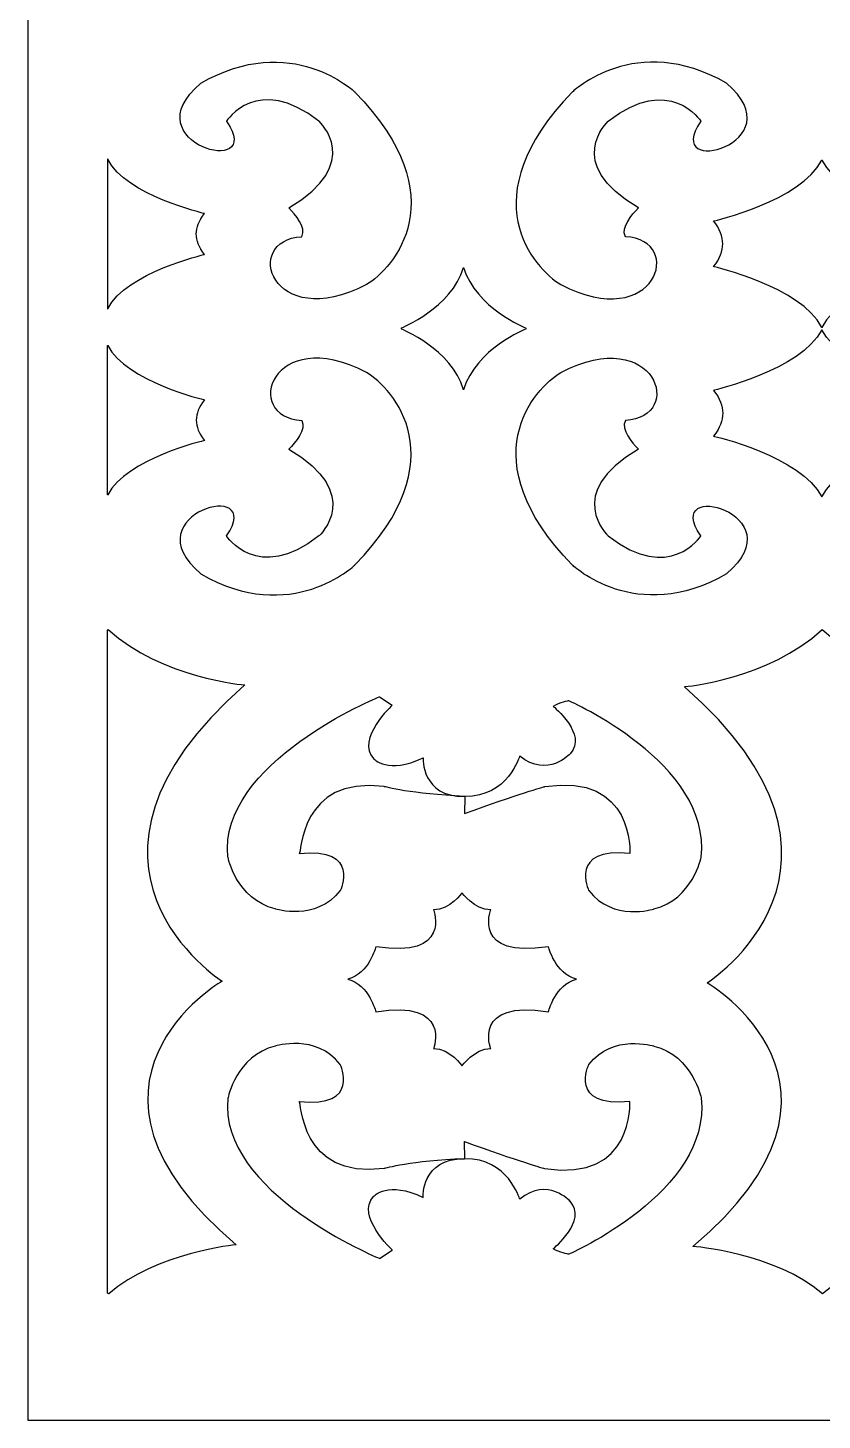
# Model space of a CAD drawing. Header units: centimetres. Extents: x 1.9 to 15.8, y -9.5 to 9.5.
# Drawn here: x 1.85 to 5.05, y -9.5 to -3.9 of the extents above; entities that cross this region are included whole.
import ezdxf

# ---------------------------------------------------------------- set-up
doc = ezdxf.new("R2010")
doc.units = ezdxf.units.CM
doc.header["$MEASUREMENT"] = 0
doc.layers.add('layer 1', color=7, linetype='Continuous')

msp = doc.modelspace()

# ---------------------------------------------------------------- linework, layer by layer
at = {"layer": 'layer 1', "color": 7}
for points, knots in [([(1.85394, -9.50001), (1.85394, -9.50001), (1.85394, 9.5), (1.85394, 9.5), (1.85394, 9.5), (1.85394, 9.5), (8.24616, 9.5), (8.24616, 9.5), (8.24616, 9.5), (8.24616, 9.5), (8.24616, -9.50001), (8.24616, -9.50001), (8.24616, -9.50001), (8.24616, -9.50001), (1.85394, -9.50001), (1.85394, -9.50001)], [0, 0, 0, 0, 0.2, 0.2, 0.2, 0.2, 0.4, 0.4, 0.4, 0.4, 0.6, 0.6, 0.6, 0.6, 1, 1, 1, 1]), ([(2.9567, -4.73905), (2.71248, -4.75215), (2.83414, -5.12937), (3.21624, -4.9321), (3.21624, -4.9321), (3.32355, -4.86706), (3.58415, -4.5831), (3.1701, -4.15735), (3.1701, -4.15735), (3.1701, -4.15735), (2.91421, -3.91145), (2.54976, -4.12154), (2.54976, -4.12154), (2.26458, -4.36299), (2.81595, -4.5102), (2.65315, -4.27433), (2.65315, -4.27433), (2.65315, -4.27433), (2.77722, -4.08096), (3.02535, -4.27433), (3.02535, -4.27433), (3.02535, -4.27433), (3.21145, -4.44384), (2.90387, -4.62289), (2.90387, -4.62289), (2.93047, -4.6514), (2.97543, -4.70082), (2.9567, -4.73905)], [0, 0, 0, 0, 0.125, 0.125, 0.125, 0.125, 0.25, 0.25, 0.25, 0.25, 0.375, 0.375, 0.375, 0.375, 0.5, 0.5, 0.5, 0.5, 0.625, 0.625, 0.625, 0.625, 0.75, 0.75, 0.75, 0.75, 1, 1, 1, 1]), ([(4.25811, -4.73905), (4.50234, -4.75215), (4.38067, -5.12937), (3.99858, -4.9321), (3.99858, -4.9321), (3.89127, -4.86706), (3.63066, -4.5831), (4.04472, -4.15735), (4.04472, -4.15735), (4.04472, -4.15735), (4.3006, -3.91145), (4.66505, -4.12154), (4.66505, -4.12154), (4.95023, -4.36299), (4.39887, -4.5102), (4.56166, -4.27433), (4.56166, -4.27433), (4.56166, -4.27433), (4.4376, -4.08096), (4.18946, -4.27433), (4.18946, -4.27433), (4.18946, -4.27433), (4.00336, -4.44384), (4.31094, -4.62289), (4.31094, -4.62289), (4.28434, -4.6514), (4.23938, -4.70082), (4.25811, -4.73905)], [0, 0, 0, 0, 0.125, 0.125, 0.125, 0.125, 0.25, 0.25, 0.25, 0.25, 0.375, 0.375, 0.375, 0.375, 0.5, 0.5, 0.5, 0.5, 0.625, 0.625, 0.625, 0.625, 0.75, 0.75, 0.75, 0.75, 1, 1, 1, 1]), ([(2.17502, -4.42746), (2.17508, -4.42757), (2.17514, -4.42767), (2.1752, -4.42778), (2.1752, -4.42778), (2.25065, -4.57411), (2.5647, -4.64599), (2.5647, -4.64599), (2.5647, -4.64599), (2.54117, -4.67441), (2.53235, -4.70284), (2.53117, -4.72826), (2.53117, -4.72826), (2.53235, -4.75368), (2.54117, -4.7821), (2.5647, -4.81053), (2.5647, -4.81053), (2.5647, -4.81053), (2.25052, -4.88244), (2.17515, -5.02883), (2.17515, -5.02883), (2.17511, -5.0289), (2.17506, -5.02897), (2.17502, -5.02905), (2.17502, -5.02905), (2.17502, -5.02905), (2.17502, -4.42746), (2.17502, -4.42746)], [0, 0, 0, 0, 0.125, 0.125, 0.125, 0.125, 0.25, 0.25, 0.25, 0.25, 0.375, 0.375, 0.375, 0.375, 0.5, 0.5, 0.5, 0.5, 0.625, 0.625, 0.625, 0.625, 0.75, 0.75, 0.75, 0.75, 1, 1, 1, 1]), ([(5.04853, -5.10388), (5.13253, -4.94012), (5.484, -4.85968), (5.484, -4.85968), (5.484, -4.85968), (5.4577, -4.82791), (5.44785, -4.79615), (5.44653, -4.76774), (5.44653, -4.76774), (5.44785, -4.73933), (5.4577, -4.70757), (5.484, -4.6758), (5.484, -4.6758), (5.484, -4.6758), (5.13253, -4.59536), (5.04853, -4.4316), (5.04853, -4.4316), (4.96453, -4.59536), (4.61306, -4.6758), (4.61306, -4.6758), (4.61306, -4.6758), (4.63936, -4.70757), (4.64921, -4.73933), (4.65053, -4.76774), (4.65053, -4.76774), (4.64921, -4.79615), (4.63936, -4.82791), (4.61306, -4.85968), (4.61306, -4.85968), (4.61306, -4.85968), (4.96453, -4.94012), (5.04853, -5.10388)], [0, 0, 0, 0, 0.1111111, 0.1111111, 0.1111111, 0.1111111, 0.2222222, 0.2222222, 0.2222222, 0.2222222, 0.3333333, 0.3333333, 0.3333333, 0.3333333, 0.4444444, 0.4444444, 0.4444444, 0.4444444, 0.5555556, 0.5555556, 0.5555556, 0.5555556, 0.6666667, 0.6666667, 0.6666667, 0.6666667, 0.7777778, 0.7777778, 0.7777778, 0.7777778, 1, 1, 1, 1]), ([(3.85745, -5.10856), (3.85753, -5.10839), (3.85761, -5.10822), (3.85768, -5.10805), (3.85768, -5.10805), (3.85791, -5.10757), (3.85814, -5.10708), (3.85837, -5.1066), (3.85837, -5.1066), (3.85837, -5.1066), (3.65581, -5.02616), (3.60741, -4.8624), (3.60741, -4.8624), (3.559, -5.02616), (3.35645, -5.1066), (3.35645, -5.1066), (3.35645, -5.1066), (3.35668, -5.10709), (3.35691, -5.10758), (3.35714, -5.10807), (3.35714, -5.10807), (3.35721, -5.10823), (3.35729, -5.10839), (3.35736, -5.10856), (3.35736, -5.10856), (3.35729, -5.10872), (3.35721, -5.10888), (3.35714, -5.10905), (3.35714, -5.10905), (3.3569, -5.10954), (3.35668, -5.11002), (3.35645, -5.11051), (3.35645, -5.11051), (3.35645, -5.11051), (3.559, -5.19096), (3.60741, -5.35472), (3.60741, -5.35472), (3.65581, -5.19096), (3.85837, -5.11051), (3.85837, -5.11051), (3.85837, -5.11051), (3.85814, -5.11003), (3.85791, -5.10955), (3.85768, -5.10907), (3.85768, -5.10907), (3.85761, -5.10889), (3.85753, -5.10873), (3.85745, -5.10856)], [0, 0, 0, 0, 0.0769231, 0.0769231, 0.0769231, 0.0769231, 0.1538462, 0.1538462, 0.1538462, 0.1538462, 0.2307692, 0.2307692, 0.2307692, 0.2307692, 0.3076923, 0.3076923, 0.3076923, 0.3076923, 0.3846154, 0.3846154, 0.3846154, 0.3846154, 0.4615385, 0.4615385, 0.4615385, 0.4615385, 0.5384615, 0.5384615, 0.5384615, 0.5384615, 0.6153846, 0.6153846, 0.6153846, 0.6153846, 0.6923077, 0.6923077, 0.6923077, 0.6923077, 0.7692308, 0.7692308, 0.7692308, 0.7692308, 0.8461538, 0.8461538, 0.8461538, 0.8461538, 1, 1, 1, 1]), ([(2.9567, -5.47807), (2.71248, -5.46496), (2.83414, -5.08775), (3.21624, -5.28501), (3.21624, -5.28501), (3.32355, -5.35006), (3.58415, -5.63402), (3.1701, -6.05976), (3.1701, -6.05976), (3.1701, -6.05976), (2.91421, -6.30566), (2.54976, -6.09557), (2.54976, -6.09557), (2.26458, -5.85413), (2.81595, -5.70692), (2.65315, -5.94278), (2.65315, -5.94278), (2.65315, -5.94278), (2.77722, -6.13616), (3.02535, -5.94278), (3.02535, -5.94278), (3.02535, -5.94278), (3.21145, -5.77328), (2.90387, -5.59422), (2.90387, -5.59422), (2.93047, -5.56572), (2.97543, -5.51629), (2.9567, -5.47807)], [0, 0, 0, 0, 0.125, 0.125, 0.125, 0.125, 0.25, 0.25, 0.25, 0.25, 0.375, 0.375, 0.375, 0.375, 0.5, 0.5, 0.5, 0.5, 0.625, 0.625, 0.625, 0.625, 0.75, 0.75, 0.75, 0.75, 1, 1, 1, 1]), ([(4.25811, -5.47807), (4.50234, -5.46496), (4.38067, -5.08775), (3.99858, -5.28501), (3.99858, -5.28501), (3.89127, -5.35006), (3.63066, -5.63402), (4.04472, -6.05976), (4.04472, -6.05976), (4.04472, -6.05976), (4.3006, -6.30566), (4.66505, -6.09557), (4.66505, -6.09557), (4.95023, -5.85413), (4.39887, -5.70692), (4.56166, -5.94278), (4.56166, -5.94278), (4.56166, -5.94278), (4.4376, -6.13616), (4.18946, -5.94278), (4.18946, -5.94278), (4.18946, -5.94278), (4.00336, -5.77328), (4.31094, -5.59422), (4.31094, -5.59422), (4.28434, -5.56572), (4.23938, -5.51629), (4.25811, -5.47807)], [0, 0, 0, 0, 0.125, 0.125, 0.125, 0.125, 0.25, 0.25, 0.25, 0.25, 0.375, 0.375, 0.375, 0.375, 0.5, 0.5, 0.5, 0.5, 0.625, 0.625, 0.625, 0.625, 0.75, 0.75, 0.75, 0.75, 1, 1, 1, 1]), ([(5.04853, -5.11324), (5.13253, -5.277), (5.484, -5.35744), (5.484, -5.35744), (5.484, -5.35744), (5.4577, -5.38921), (5.44785, -5.42097), (5.44653, -5.44938), (5.44653, -5.44938), (5.44785, -5.47778), (5.4577, -5.50954), (5.484, -5.54131), (5.484, -5.54131), (5.484, -5.54131), (5.13253, -5.62176), (5.04853, -5.78552), (5.04853, -5.78552), (4.96453, -5.62176), (4.61306, -5.54131), (4.61306, -5.54131), (4.61306, -5.54131), (4.63936, -5.50954), (4.64921, -5.47778), (4.65053, -5.44938), (4.65053, -5.44938), (4.64921, -5.42097), (4.63936, -5.38921), (4.61306, -5.35744), (4.61306, -5.35744), (4.61306, -5.35744), (4.96453, -5.277), (5.04853, -5.11324)], [0, 0, 0, 0, 0.1111111, 0.1111111, 0.1111111, 0.1111111, 0.2222222, 0.2222222, 0.2222222, 0.2222222, 0.3333333, 0.3333333, 0.3333333, 0.3333333, 0.4444444, 0.4444444, 0.4444444, 0.4444444, 0.5555556, 0.5555556, 0.5555556, 0.5555556, 0.6666667, 0.6666667, 0.6666667, 0.6666667, 0.7777778, 0.7777778, 0.7777778, 0.7777778, 1, 1, 1, 1]), ([(2.17502, -5.778), (2.17508, -5.7779), (2.17514, -5.77779), (2.1752, -5.77768), (2.1752, -5.77768), (2.25065, -5.63136), (2.5647, -5.55948), (2.5647, -5.55948), (2.5647, -5.55948), (2.54117, -5.53105), (2.53235, -5.50263), (2.53117, -5.47721), (2.53117, -5.47721), (2.53235, -5.45179), (2.54117, -5.42337), (2.5647, -5.39494), (2.5647, -5.39494), (2.5647, -5.39494), (2.25052, -5.32303), (2.17515, -5.17664), (2.17515, -5.17664), (2.17511, -5.17657), (2.17506, -5.17649), (2.17502, -5.17641), (2.17502, -5.17641), (2.17502, -5.17641), (2.17502, -5.778), (2.17502, -5.778)], [0, 0, 0, 0, 0.125, 0.125, 0.125, 0.125, 0.25, 0.25, 0.25, 0.25, 0.375, 0.375, 0.375, 0.375, 0.5, 0.5, 0.5, 0.5, 0.625, 0.625, 0.625, 0.625, 0.75, 0.75, 0.75, 0.75, 1, 1, 1, 1]), ([(2.17917, -8.99213), (2.36929, -8.82685), (2.69232, -8.7943), (2.69232, -8.7943), (2.69232, -8.7943), (1.92623, -8.14868), (2.6353, -7.73403), (2.6353, -7.73403), (2.6353, -7.73403), (2.6353, -7.73403), (1.9022, -7.26525), (2.72694, -6.54254), (2.72694, -6.54254), (2.72694, -6.54254), (2.39259, -6.51536), (2.17743, -6.31968), (2.17743, -6.31968), (2.17663, -6.32042), (2.17582, -6.32113), (2.17502, -6.32187), (2.17502, -6.32187), (2.17502, -6.32187), (2.17502, -8.98861), (2.17502, -8.98861), (2.17502, -8.98861), (2.1764, -8.98978), (2.1778, -8.99094), (2.17917, -8.99213)], [0, 0, 0, 0, 0.125, 0.125, 0.125, 0.125, 0.25, 0.25, 0.25, 0.25, 0.375, 0.375, 0.375, 0.375, 0.5, 0.5, 0.5, 0.5, 0.625, 0.625, 0.625, 0.625, 0.75, 0.75, 0.75, 0.75, 1, 1, 1, 1]), ([(5.05157, -8.99213), (5.2417, -8.82685), (5.56472, -8.7943), (5.56472, -8.7943), (5.56472, -8.7943), (4.79863, -8.14868), (5.50771, -7.73403), (5.50771, -7.73403), (5.50771, -7.73403), (5.50771, -7.73403), (4.7746, -7.26525), (5.59935, -6.54254), (5.59935, -6.54254), (5.59935, -6.54254), (5.26499, -6.51536), (5.04983, -6.31968), (5.04983, -6.31968), (4.83491, -6.51977), (4.49551, -6.54934), (4.49551, -6.54934), (4.49551, -6.54934), (5.32025, -7.27205), (4.58715, -7.74084), (4.58715, -7.74084), (4.58715, -7.74084), (4.58715, -7.74084), (5.29622, -8.15549), (4.53013, -8.8011), (4.53013, -8.8011), (4.53013, -8.8011), (4.86145, -8.82685), (5.05157, -8.99213)], [0, 0, 0, 0, 0.1111111, 0.1111111, 0.1111111, 0.1111111, 0.2222222, 0.2222222, 0.2222222, 0.2222222, 0.3333333, 0.3333333, 0.3333333, 0.3333333, 0.4444444, 0.4444444, 0.4444444, 0.4444444, 0.5555556, 0.5555556, 0.5555556, 0.5555556, 0.6666667, 0.6666667, 0.6666667, 0.6666667, 0.7777778, 0.7777778, 0.7777778, 0.7777778, 1, 1, 1, 1]), ([(3.61037, -6.99048), (3.61036, -6.99048), (3.61035, -6.99048), (3.61034, -6.99048), (3.61034, -6.99048), (3.43705, -6.99414), (3.44436, -6.83492), (3.44436, -6.83492), (3.44436, -6.83492), (3.30349, -6.90452), (3.24461, -6.83845), (3.24461, -6.83845), (3.24461, -6.83845), (3.1729, -6.76117), (3.32029, -6.62345), (3.32029, -6.62345), (3.32029, -6.62345), (3.32029, -6.62345), (3.26881, -6.58964), (3.26881, -6.58964), (3.26881, -6.58964), (3.26881, -6.58964), (2.61711, -6.8567), (2.65918, -7.23501), (2.65918, -7.23501), (2.65918, -7.23501), (2.69239, -7.40474), (2.84958, -7.44359), (2.84958, -7.44359), (2.84958, -7.44359), (3.01418, -7.49569), (3.11113, -7.36952), (3.11113, -7.36952), (3.11113, -7.36952), (3.19485, -7.1945), (2.94588, -7.22095), (2.94588, -7.22095), (2.95544, -7.22684), (2.94475, -6.9069), (3.28818, -6.95134), (3.28818, -6.95134), (3.28818, -6.95134), (3.39936, -6.98198), (3.61037, -6.99048)], [0, 0, 0, 0, 0.0833333, 0.0833333, 0.0833333, 0.0833333, 0.1666667, 0.1666667, 0.1666667, 0.1666667, 0.25, 0.25, 0.25, 0.25, 0.3333333, 0.3333333, 0.3333333, 0.3333333, 0.4166667, 0.4166667, 0.4166667, 0.4166667, 0.5, 0.5, 0.5, 0.5, 0.5833333, 0.5833333, 0.5833333, 0.5833333, 0.6666667, 0.6666667, 0.6666667, 0.6666667, 0.75, 0.75, 0.75, 0.75, 0.8333333, 0.8333333, 0.8333333, 0.8333333, 1, 1, 1, 1]), ([(3.61187, -6.99048), (3.78518, -6.99416), (3.83299, -6.82856), (3.83299, -6.82856), (3.83299, -6.82856), (3.94654, -6.91872), (4.03618, -6.81936), (4.03618, -6.81936), (4.03618, -6.81936), (4.1079, -6.74208), (3.96799, -6.62868), (3.96799, -6.62868), (3.96799, -6.62868), (3.99241, -6.61318), (4.0296, -6.60609), (4.0296, -6.60609), (4.0296, -6.60609), (4.0296, -6.60609), (4.60512, -6.8567), (4.56305, -7.23501), (4.56305, -7.23501), (4.56305, -7.23501), (4.52984, -7.40474), (4.37265, -7.44359), (4.37265, -7.44359), (4.37265, -7.44359), (4.20806, -7.49569), (4.11111, -7.36952), (4.11111, -7.36952), (4.11111, -7.36952), (4.02738, -7.1945), (4.27636, -7.22095), (4.27636, -7.22095), (4.27636, -7.22095), (4.29575, -6.89567), (3.93405, -6.95134), (3.93405, -6.95134), (3.93405, -6.95134), (3.82287, -6.98198), (3.61112, -7.05959), (3.61112, -7.05959), (3.61112, -7.05959), (3.61187, -6.99048), (3.61187, -6.99048)], [0, 0, 0, 0, 0.0833333, 0.0833333, 0.0833333, 0.0833333, 0.1666667, 0.1666667, 0.1666667, 0.1666667, 0.25, 0.25, 0.25, 0.25, 0.3333333, 0.3333333, 0.3333333, 0.3333333, 0.4166667, 0.4166667, 0.4166667, 0.4166667, 0.5, 0.5, 0.5, 0.5, 0.5833333, 0.5833333, 0.5833333, 0.5833333, 0.6666667, 0.6666667, 0.6666667, 0.6666667, 0.75, 0.75, 0.75, 0.75, 0.8333333, 0.8333333, 0.8333333, 0.8333333, 1, 1, 1, 1]), ([(4.06107, -7.72628), (3.97554, -7.7485), (3.94881, -7.85713), (3.94881, -7.85713), (3.94881, -7.85713), (3.64144, -7.80775), (3.71628, -8.00525), (3.71628, -8.00525), (3.71628, -8.00525), (3.64945, -8.00525), (3.60134, -8.07438), (3.60134, -8.07438), (3.60134, -8.07438), (3.60134, -8.07438), (3.55323, -8.00525), (3.48641, -8.00525), (3.48641, -8.00525), (3.48641, -8.00525), (3.56125, -7.80775), (3.25387, -7.85713), (3.25387, -7.85713), (3.25387, -7.85713), (3.22714, -7.7485), (3.14161, -7.72628), (3.14161, -7.72628), (3.22714, -7.70406), (3.25387, -7.59543), (3.25387, -7.59543), (3.25387, -7.59543), (3.56125, -7.64481), (3.48641, -7.44731), (3.48641, -7.44731), (3.48641, -7.44731), (3.55323, -7.44731), (3.60134, -7.37818), (3.60134, -7.37818), (3.60134, -7.37818), (3.60134, -7.37818), (3.64945, -7.44731), (3.71628, -7.44731), (3.71628, -7.44731), (3.71628, -7.44731), (3.64144, -7.64481), (3.94881, -7.59543), (3.94881, -7.59543), (3.94881, -7.59543), (3.97554, -7.70406), (4.06107, -7.72628)], [0, 0, 0, 0, 0.0769231, 0.0769231, 0.0769231, 0.0769231, 0.1538462, 0.1538462, 0.1538462, 0.1538462, 0.2307692, 0.2307692, 0.2307692, 0.2307692, 0.3076923, 0.3076923, 0.3076923, 0.3076923, 0.3846154, 0.3846154, 0.3846154, 0.3846154, 0.4615385, 0.4615385, 0.4615385, 0.4615385, 0.5384615, 0.5384615, 0.5384615, 0.5384615, 0.6153846, 0.6153846, 0.6153846, 0.6153846, 0.6923077, 0.6923077, 0.6923077, 0.6923077, 0.7692308, 0.7692308, 0.7692308, 0.7692308, 0.8461538, 0.8461538, 0.8461538, 0.8461538, 1, 1, 1, 1]), ([(3.61037, -8.4485), (3.61036, -8.4485), (3.61035, -8.4485), (3.61034, -8.4485), (3.61034, -8.4485), (3.43705, -8.44484), (3.44436, -8.60406), (3.44436, -8.60406), (3.44436, -8.60406), (3.30349, -8.53446), (3.24461, -8.60053), (3.24461, -8.60053), (3.24461, -8.60053), (3.1729, -8.67781), (3.32029, -8.81554), (3.32029, -8.81554), (3.32029, -8.81554), (3.32029, -8.81554), (3.26881, -8.84934), (3.26881, -8.84934), (3.26881, -8.84934), (3.26881, -8.84934), (2.61711, -8.58228), (2.65918, -8.20397), (2.65918, -8.20397), (2.65918, -8.20397), (2.69239, -8.03424), (2.84958, -7.99539), (2.84958, -7.99539), (2.84958, -7.99539), (3.01418, -7.94329), (3.11113, -8.06947), (3.11113, -8.06947), (3.11113, -8.06947), (3.19485, -8.24449), (2.94588, -8.21803), (2.94588, -8.21803), (2.95544, -8.21214), (2.94475, -8.53207), (3.28818, -8.48764), (3.28818, -8.48764), (3.28818, -8.48764), (3.39936, -8.45701), (3.61037, -8.4485)], [0, 0, 0, 0, 0.0833333, 0.0833333, 0.0833333, 0.0833333, 0.1666667, 0.1666667, 0.1666667, 0.1666667, 0.25, 0.25, 0.25, 0.25, 0.3333333, 0.3333333, 0.3333333, 0.3333333, 0.4166667, 0.4166667, 0.4166667, 0.4166667, 0.5, 0.5, 0.5, 0.5, 0.5833333, 0.5833333, 0.5833333, 0.5833333, 0.6666667, 0.6666667, 0.6666667, 0.6666667, 0.75, 0.75, 0.75, 0.75, 0.8333333, 0.8333333, 0.8333333, 0.8333333, 1, 1, 1, 1]), ([(3.61187, -8.4485), (3.78518, -8.44482), (3.83299, -8.61042), (3.83299, -8.61042), (3.83299, -8.61042), (3.94654, -8.52026), (4.03618, -8.61962), (4.03618, -8.61962), (4.03618, -8.61962), (4.1079, -8.6969), (3.96799, -8.8103), (3.96799, -8.8103), (3.96799, -8.8103), (3.99241, -8.82581), (4.0296, -8.83289), (4.0296, -8.83289), (4.0296, -8.83289), (4.0296, -8.83289), (4.60512, -8.58228), (4.56305, -8.20397), (4.56305, -8.20397), (4.56305, -8.20397), (4.52984, -8.03424), (4.37265, -7.99539), (4.37265, -7.99539), (4.37265, -7.99539), (4.20806, -7.94329), (4.11111, -8.06947), (4.11111, -8.06947), (4.11111, -8.06947), (4.02738, -8.24449), (4.27636, -8.21803), (4.27636, -8.21803), (4.27636, -8.21803), (4.29575, -8.54332), (3.93405, -8.48764), (3.93405, -8.48764), (3.93405, -8.48764), (3.82287, -8.45701), (3.61112, -8.37939), (3.61112, -8.37939), (3.61112, -8.37939), (3.61187, -8.4485), (3.61187, -8.4485)], [0, 0, 0, 0, 0.0833333, 0.0833333, 0.0833333, 0.0833333, 0.1666667, 0.1666667, 0.1666667, 0.1666667, 0.25, 0.25, 0.25, 0.25, 0.3333333, 0.3333333, 0.3333333, 0.3333333, 0.4166667, 0.4166667, 0.4166667, 0.4166667, 0.5, 0.5, 0.5, 0.5, 0.5833333, 0.5833333, 0.5833333, 0.5833333, 0.6666667, 0.6666667, 0.6666667, 0.6666667, 0.75, 0.75, 0.75, 0.75, 0.8333333, 0.8333333, 0.8333333, 0.8333333, 1, 1, 1, 1])]:
    msp.add_open_spline(points, degree=3, knots=knots, dxfattribs=at)
at = {"layer": 'layer 1', "color": 250, "lineweight": 9}
for points, knots in [([(1.85394, -9.50001), (1.85394, -9.50001), (1.85394, 9.5), (1.85394, 9.5), (1.85394, 9.5), (1.85394, 9.5), (8.24616, 9.5), (8.24616, 9.5), (8.24616, 9.5), (8.24616, 9.5), (8.24616, -9.50001), (8.24616, -9.50001), (8.24616, -9.50001), (8.24616, -9.50001), (1.85394, -9.50001), (1.85394, -9.50001)], [0, 0, 0, 0, 0.2, 0.2, 0.2, 0.2, 0.4, 0.4, 0.4, 0.4, 0.6, 0.6, 0.6, 0.6, 1, 1, 1, 1]), ([(2.9567, -4.73905), (2.71248, -4.75215), (2.83414, -5.12937), (3.21624, -4.9321), (3.21624, -4.9321), (3.32355, -4.86706), (3.58415, -4.5831), (3.1701, -4.15735), (3.1701, -4.15735), (3.1701, -4.15735), (2.91421, -3.91145), (2.54976, -4.12154), (2.54976, -4.12154), (2.26458, -4.36299), (2.81595, -4.5102), (2.65315, -4.27433), (2.65315, -4.27433), (2.65315, -4.27433), (2.77722, -4.08096), (3.02535, -4.27433), (3.02535, -4.27433), (3.02535, -4.27433), (3.21145, -4.44384), (2.90387, -4.62289), (2.90387, -4.62289), (2.93047, -4.6514), (2.97543, -4.70082), (2.9567, -4.73905)], [0, 0, 0, 0, 0.125, 0.125, 0.125, 0.125, 0.25, 0.25, 0.25, 0.25, 0.375, 0.375, 0.375, 0.375, 0.5, 0.5, 0.5, 0.5, 0.625, 0.625, 0.625, 0.625, 0.75, 0.75, 0.75, 0.75, 1, 1, 1, 1]), ([(4.25811, -4.73905), (4.50234, -4.75215), (4.38067, -5.12937), (3.99858, -4.9321), (3.99858, -4.9321), (3.89127, -4.86706), (3.63066, -4.5831), (4.04472, -4.15735), (4.04472, -4.15735), (4.04472, -4.15735), (4.3006, -3.91145), (4.66505, -4.12154), (4.66505, -4.12154), (4.95023, -4.36299), (4.39887, -4.5102), (4.56166, -4.27433), (4.56166, -4.27433), (4.56166, -4.27433), (4.4376, -4.08096), (4.18946, -4.27433), (4.18946, -4.27433), (4.18946, -4.27433), (4.00336, -4.44384), (4.31094, -4.62289), (4.31094, -4.62289), (4.28434, -4.6514), (4.23938, -4.70082), (4.25811, -4.73905)], [0, 0, 0, 0, 0.125, 0.125, 0.125, 0.125, 0.25, 0.25, 0.25, 0.25, 0.375, 0.375, 0.375, 0.375, 0.5, 0.5, 0.5, 0.5, 0.625, 0.625, 0.625, 0.625, 0.75, 0.75, 0.75, 0.75, 1, 1, 1, 1]), ([(2.17502, -4.42746), (2.17508, -4.42757), (2.17514, -4.42767), (2.1752, -4.42778), (2.1752, -4.42778), (2.25065, -4.57411), (2.5647, -4.64599), (2.5647, -4.64599), (2.5647, -4.64599), (2.54117, -4.67441), (2.53235, -4.70284), (2.53117, -4.72826), (2.53117, -4.72826), (2.53235, -4.75368), (2.54117, -4.7821), (2.5647, -4.81053), (2.5647, -4.81053), (2.5647, -4.81053), (2.25052, -4.88244), (2.17515, -5.02883), (2.17515, -5.02883), (2.17511, -5.0289), (2.17506, -5.02897), (2.17502, -5.02905), (2.17502, -5.02905), (2.17502, -5.02905), (2.17502, -4.42746), (2.17502, -4.42746)], [0, 0, 0, 0, 0.125, 0.125, 0.125, 0.125, 0.25, 0.25, 0.25, 0.25, 0.375, 0.375, 0.375, 0.375, 0.5, 0.5, 0.5, 0.5, 0.625, 0.625, 0.625, 0.625, 0.75, 0.75, 0.75, 0.75, 1, 1, 1, 1]), ([(5.04853, -5.10388), (5.13253, -4.94012), (5.484, -4.85968), (5.484, -4.85968), (5.484, -4.85968), (5.4577, -4.82791), (5.44785, -4.79615), (5.44653, -4.76774), (5.44653, -4.76774), (5.44785, -4.73933), (5.4577, -4.70757), (5.484, -4.6758), (5.484, -4.6758), (5.484, -4.6758), (5.13253, -4.59536), (5.04853, -4.4316), (5.04853, -4.4316), (4.96453, -4.59536), (4.61306, -4.6758), (4.61306, -4.6758), (4.61306, -4.6758), (4.63936, -4.70757), (4.64921, -4.73933), (4.65053, -4.76774), (4.65053, -4.76774), (4.64921, -4.79615), (4.63936, -4.82791), (4.61306, -4.85968), (4.61306, -4.85968), (4.61306, -4.85968), (4.96453, -4.94012), (5.04853, -5.10388)], [0, 0, 0, 0, 0.1111111, 0.1111111, 0.1111111, 0.1111111, 0.2222222, 0.2222222, 0.2222222, 0.2222222, 0.3333333, 0.3333333, 0.3333333, 0.3333333, 0.4444444, 0.4444444, 0.4444444, 0.4444444, 0.5555556, 0.5555556, 0.5555556, 0.5555556, 0.6666667, 0.6666667, 0.6666667, 0.6666667, 0.7777778, 0.7777778, 0.7777778, 0.7777778, 1, 1, 1, 1]), ([(3.85745, -5.10856), (3.85753, -5.10839), (3.85761, -5.10822), (3.85768, -5.10805), (3.85768, -5.10805), (3.85791, -5.10757), (3.85814, -5.10708), (3.85837, -5.1066), (3.85837, -5.1066), (3.85837, -5.1066), (3.65581, -5.02616), (3.60741, -4.8624), (3.60741, -4.8624), (3.559, -5.02616), (3.35645, -5.1066), (3.35645, -5.1066), (3.35645, -5.1066), (3.35668, -5.10709), (3.35691, -5.10758), (3.35714, -5.10807), (3.35714, -5.10807), (3.35721, -5.10823), (3.35729, -5.10839), (3.35736, -5.10856), (3.35736, -5.10856), (3.35729, -5.10872), (3.35721, -5.10888), (3.35714, -5.10905), (3.35714, -5.10905), (3.3569, -5.10954), (3.35668, -5.11002), (3.35645, -5.11051), (3.35645, -5.11051), (3.35645, -5.11051), (3.559, -5.19096), (3.60741, -5.35472), (3.60741, -5.35472), (3.65581, -5.19096), (3.85837, -5.11051), (3.85837, -5.11051), (3.85837, -5.11051), (3.85814, -5.11003), (3.85791, -5.10955), (3.85768, -5.10907), (3.85768, -5.10907), (3.85761, -5.10889), (3.85753, -5.10873), (3.85745, -5.10856)], [0, 0, 0, 0, 0.0769231, 0.0769231, 0.0769231, 0.0769231, 0.1538462, 0.1538462, 0.1538462, 0.1538462, 0.2307692, 0.2307692, 0.2307692, 0.2307692, 0.3076923, 0.3076923, 0.3076923, 0.3076923, 0.3846154, 0.3846154, 0.3846154, 0.3846154, 0.4615385, 0.4615385, 0.4615385, 0.4615385, 0.5384615, 0.5384615, 0.5384615, 0.5384615, 0.6153846, 0.6153846, 0.6153846, 0.6153846, 0.6923077, 0.6923077, 0.6923077, 0.6923077, 0.7692308, 0.7692308, 0.7692308, 0.7692308, 0.8461538, 0.8461538, 0.8461538, 0.8461538, 1, 1, 1, 1]), ([(2.9567, -5.47807), (2.71248, -5.46496), (2.83414, -5.08775), (3.21624, -5.28501), (3.21624, -5.28501), (3.32355, -5.35006), (3.58415, -5.63402), (3.1701, -6.05976), (3.1701, -6.05976), (3.1701, -6.05976), (2.91421, -6.30566), (2.54976, -6.09557), (2.54976, -6.09557), (2.26458, -5.85413), (2.81595, -5.70692), (2.65315, -5.94278), (2.65315, -5.94278), (2.65315, -5.94278), (2.77722, -6.13616), (3.02535, -5.94278), (3.02535, -5.94278), (3.02535, -5.94278), (3.21145, -5.77328), (2.90387, -5.59422), (2.90387, -5.59422), (2.93047, -5.56572), (2.97543, -5.51629), (2.9567, -5.47807)], [0, 0, 0, 0, 0.125, 0.125, 0.125, 0.125, 0.25, 0.25, 0.25, 0.25, 0.375, 0.375, 0.375, 0.375, 0.5, 0.5, 0.5, 0.5, 0.625, 0.625, 0.625, 0.625, 0.75, 0.75, 0.75, 0.75, 1, 1, 1, 1]), ([(4.25811, -5.47807), (4.50234, -5.46496), (4.38067, -5.08775), (3.99858, -5.28501), (3.99858, -5.28501), (3.89127, -5.35006), (3.63066, -5.63402), (4.04472, -6.05976), (4.04472, -6.05976), (4.04472, -6.05976), (4.3006, -6.30566), (4.66505, -6.09557), (4.66505, -6.09557), (4.95023, -5.85413), (4.39887, -5.70692), (4.56166, -5.94278), (4.56166, -5.94278), (4.56166, -5.94278), (4.4376, -6.13616), (4.18946, -5.94278), (4.18946, -5.94278), (4.18946, -5.94278), (4.00336, -5.77328), (4.31094, -5.59422), (4.31094, -5.59422), (4.28434, -5.56572), (4.23938, -5.51629), (4.25811, -5.47807)], [0, 0, 0, 0, 0.125, 0.125, 0.125, 0.125, 0.25, 0.25, 0.25, 0.25, 0.375, 0.375, 0.375, 0.375, 0.5, 0.5, 0.5, 0.5, 0.625, 0.625, 0.625, 0.625, 0.75, 0.75, 0.75, 0.75, 1, 1, 1, 1]), ([(5.04853, -5.11324), (5.13253, -5.277), (5.484, -5.35744), (5.484, -5.35744), (5.484, -5.35744), (5.4577, -5.38921), (5.44785, -5.42097), (5.44653, -5.44938), (5.44653, -5.44938), (5.44785, -5.47778), (5.4577, -5.50954), (5.484, -5.54131), (5.484, -5.54131), (5.484, -5.54131), (5.13253, -5.62176), (5.04853, -5.78552), (5.04853, -5.78552), (4.96453, -5.62176), (4.61306, -5.54131), (4.61306, -5.54131), (4.61306, -5.54131), (4.63936, -5.50954), (4.64921, -5.47778), (4.65053, -5.44938), (4.65053, -5.44938), (4.64921, -5.42097), (4.63936, -5.38921), (4.61306, -5.35744), (4.61306, -5.35744), (4.61306, -5.35744), (4.96453, -5.277), (5.04853, -5.11324)], [0, 0, 0, 0, 0.1111111, 0.1111111, 0.1111111, 0.1111111, 0.2222222, 0.2222222, 0.2222222, 0.2222222, 0.3333333, 0.3333333, 0.3333333, 0.3333333, 0.4444444, 0.4444444, 0.4444444, 0.4444444, 0.5555556, 0.5555556, 0.5555556, 0.5555556, 0.6666667, 0.6666667, 0.6666667, 0.6666667, 0.7777778, 0.7777778, 0.7777778, 0.7777778, 1, 1, 1, 1]), ([(2.17502, -5.778), (2.17508, -5.7779), (2.17514, -5.77779), (2.1752, -5.77768), (2.1752, -5.77768), (2.25065, -5.63136), (2.5647, -5.55948), (2.5647, -5.55948), (2.5647, -5.55948), (2.54117, -5.53105), (2.53235, -5.50263), (2.53117, -5.47721), (2.53117, -5.47721), (2.53235, -5.45179), (2.54117, -5.42337), (2.5647, -5.39494), (2.5647, -5.39494), (2.5647, -5.39494), (2.25052, -5.32303), (2.17515, -5.17664), (2.17515, -5.17664), (2.17511, -5.17657), (2.17506, -5.17649), (2.17502, -5.17641), (2.17502, -5.17641), (2.17502, -5.17641), (2.17502, -5.778), (2.17502, -5.778)], [0, 0, 0, 0, 0.125, 0.125, 0.125, 0.125, 0.25, 0.25, 0.25, 0.25, 0.375, 0.375, 0.375, 0.375, 0.5, 0.5, 0.5, 0.5, 0.625, 0.625, 0.625, 0.625, 0.75, 0.75, 0.75, 0.75, 1, 1, 1, 1]), ([(2.17917, -8.99213), (2.36929, -8.82685), (2.69232, -8.7943), (2.69232, -8.7943), (2.69232, -8.7943), (1.92623, -8.14868), (2.6353, -7.73403), (2.6353, -7.73403), (2.6353, -7.73403), (2.6353, -7.73403), (1.9022, -7.26525), (2.72694, -6.54254), (2.72694, -6.54254), (2.72694, -6.54254), (2.39259, -6.51536), (2.17743, -6.31968), (2.17743, -6.31968), (2.17663, -6.32042), (2.17582, -6.32113), (2.17502, -6.32187), (2.17502, -6.32187), (2.17502, -6.32187), (2.17502, -8.98861), (2.17502, -8.98861), (2.17502, -8.98861), (2.1764, -8.98978), (2.1778, -8.99094), (2.17917, -8.99213)], [0, 0, 0, 0, 0.125, 0.125, 0.125, 0.125, 0.25, 0.25, 0.25, 0.25, 0.375, 0.375, 0.375, 0.375, 0.5, 0.5, 0.5, 0.5, 0.625, 0.625, 0.625, 0.625, 0.75, 0.75, 0.75, 0.75, 1, 1, 1, 1]), ([(5.05157, -8.99213), (5.2417, -8.82685), (5.56472, -8.7943), (5.56472, -8.7943), (5.56472, -8.7943), (4.79863, -8.14868), (5.50771, -7.73403), (5.50771, -7.73403), (5.50771, -7.73403), (5.50771, -7.73403), (4.7746, -7.26525), (5.59935, -6.54254), (5.59935, -6.54254), (5.59935, -6.54254), (5.26499, -6.51536), (5.04983, -6.31968), (5.04983, -6.31968), (4.83491, -6.51977), (4.49551, -6.54934), (4.49551, -6.54934), (4.49551, -6.54934), (5.32025, -7.27205), (4.58715, -7.74084), (4.58715, -7.74084), (4.58715, -7.74084), (4.58715, -7.74084), (5.29622, -8.15549), (4.53013, -8.8011), (4.53013, -8.8011), (4.53013, -8.8011), (4.86145, -8.82685), (5.05157, -8.99213)], [0, 0, 0, 0, 0.1111111, 0.1111111, 0.1111111, 0.1111111, 0.2222222, 0.2222222, 0.2222222, 0.2222222, 0.3333333, 0.3333333, 0.3333333, 0.3333333, 0.4444444, 0.4444444, 0.4444444, 0.4444444, 0.5555556, 0.5555556, 0.5555556, 0.5555556, 0.6666667, 0.6666667, 0.6666667, 0.6666667, 0.7777778, 0.7777778, 0.7777778, 0.7777778, 1, 1, 1, 1]), ([(3.61037, -6.99048), (3.61036, -6.99048), (3.61035, -6.99048), (3.61034, -6.99048), (3.61034, -6.99048), (3.43705, -6.99414), (3.44436, -6.83492), (3.44436, -6.83492), (3.44436, -6.83492), (3.30349, -6.90452), (3.24461, -6.83845), (3.24461, -6.83845), (3.24461, -6.83845), (3.1729, -6.76117), (3.32029, -6.62345), (3.32029, -6.62345), (3.32029, -6.62345), (3.32029, -6.62345), (3.26881, -6.58964), (3.26881, -6.58964), (3.26881, -6.58964), (3.26881, -6.58964), (2.61711, -6.8567), (2.65918, -7.23501), (2.65918, -7.23501), (2.65918, -7.23501), (2.69239, -7.40474), (2.84958, -7.44359), (2.84958, -7.44359), (2.84958, -7.44359), (3.01418, -7.49569), (3.11113, -7.36952), (3.11113, -7.36952), (3.11113, -7.36952), (3.19485, -7.1945), (2.94588, -7.22095), (2.94588, -7.22095), (2.95544, -7.22684), (2.94475, -6.9069), (3.28818, -6.95134), (3.28818, -6.95134), (3.28818, -6.95134), (3.39936, -6.98198), (3.61037, -6.99048)], [0, 0, 0, 0, 0.0833333, 0.0833333, 0.0833333, 0.0833333, 0.1666667, 0.1666667, 0.1666667, 0.1666667, 0.25, 0.25, 0.25, 0.25, 0.3333333, 0.3333333, 0.3333333, 0.3333333, 0.4166667, 0.4166667, 0.4166667, 0.4166667, 0.5, 0.5, 0.5, 0.5, 0.5833333, 0.5833333, 0.5833333, 0.5833333, 0.6666667, 0.6666667, 0.6666667, 0.6666667, 0.75, 0.75, 0.75, 0.75, 0.8333333, 0.8333333, 0.8333333, 0.8333333, 1, 1, 1, 1]), ([(3.61187, -6.99048), (3.78518, -6.99416), (3.83299, -6.82856), (3.83299, -6.82856), (3.83299, -6.82856), (3.94654, -6.91872), (4.03618, -6.81936), (4.03618, -6.81936), (4.03618, -6.81936), (4.1079, -6.74208), (3.96799, -6.62868), (3.96799, -6.62868), (3.96799, -6.62868), (3.99241, -6.61318), (4.0296, -6.60609), (4.0296, -6.60609), (4.0296, -6.60609), (4.0296, -6.60609), (4.60512, -6.8567), (4.56305, -7.23501), (4.56305, -7.23501), (4.56305, -7.23501), (4.52984, -7.40474), (4.37265, -7.44359), (4.37265, -7.44359), (4.37265, -7.44359), (4.20806, -7.49569), (4.11111, -7.36952), (4.11111, -7.36952), (4.11111, -7.36952), (4.02738, -7.1945), (4.27636, -7.22095), (4.27636, -7.22095), (4.27636, -7.22095), (4.29575, -6.89567), (3.93405, -6.95134), (3.93405, -6.95134), (3.93405, -6.95134), (3.82287, -6.98198), (3.61112, -7.05959)], [0, 0, 0, 0, 0.0909091, 0.0909091, 0.0909091, 0.0909091, 0.1818182, 0.1818182, 0.1818182, 0.1818182, 0.2727273, 0.2727273, 0.2727273, 0.2727273, 0.3636364, 0.3636364, 0.3636364, 0.3636364, 0.4545455, 0.4545455, 0.4545455, 0.4545455, 0.5454545, 0.5454545, 0.5454545, 0.5454545, 0.6363636, 0.6363636, 0.6363636, 0.6363636, 0.7272727, 0.7272727, 0.7272727, 0.7272727, 0.8181818, 0.8181818, 0.8181818, 0.8181818, 1, 1, 1, 1]), ([(4.06107, -7.72628), (3.97554, -7.7485), (3.94881, -7.85713), (3.94881, -7.85713), (3.94881, -7.85713), (3.64144, -7.80775), (3.71628, -8.00525), (3.71628, -8.00525), (3.71628, -8.00525), (3.64945, -8.00525), (3.60134, -8.07438), (3.60134, -8.07438), (3.60134, -8.07438), (3.60134, -8.07438), (3.55323, -8.00525), (3.48641, -8.00525), (3.48641, -8.00525), (3.48641, -8.00525), (3.56125, -7.80775), (3.25387, -7.85713), (3.25387, -7.85713), (3.25387, -7.85713), (3.22714, -7.7485), (3.14161, -7.72628), (3.14161, -7.72628), (3.22714, -7.70406), (3.25387, -7.59543), (3.25387, -7.59543), (3.25387, -7.59543), (3.56125, -7.64481), (3.48641, -7.44731), (3.48641, -7.44731), (3.48641, -7.44731), (3.55323, -7.44731), (3.60134, -7.37818), (3.60134, -7.37818), (3.60134, -7.37818), (3.60134, -7.37818), (3.64945, -7.44731), (3.71628, -7.44731), (3.71628, -7.44731), (3.71628, -7.44731), (3.64144, -7.64481), (3.94881, -7.59543), (3.94881, -7.59543), (3.94881, -7.59543), (3.97554, -7.70406), (4.06107, -7.72628)], [0, 0, 0, 0, 0.0769231, 0.0769231, 0.0769231, 0.0769231, 0.1538462, 0.1538462, 0.1538462, 0.1538462, 0.2307692, 0.2307692, 0.2307692, 0.2307692, 0.3076923, 0.3076923, 0.3076923, 0.3076923, 0.3846154, 0.3846154, 0.3846154, 0.3846154, 0.4615385, 0.4615385, 0.4615385, 0.4615385, 0.5384615, 0.5384615, 0.5384615, 0.5384615, 0.6153846, 0.6153846, 0.6153846, 0.6153846, 0.6923077, 0.6923077, 0.6923077, 0.6923077, 0.7692308, 0.7692308, 0.7692308, 0.7692308, 0.8461538, 0.8461538, 0.8461538, 0.8461538, 1, 1, 1, 1]), ([(3.61037, -8.4485), (3.61036, -8.4485), (3.61035, -8.4485), (3.61034, -8.4485), (3.61034, -8.4485), (3.43705, -8.44484), (3.44436, -8.60406), (3.44436, -8.60406), (3.44436, -8.60406), (3.30349, -8.53446), (3.24461, -8.60053), (3.24461, -8.60053), (3.24461, -8.60053), (3.1729, -8.67781), (3.32029, -8.81554), (3.32029, -8.81554), (3.32029, -8.81554), (3.32029, -8.81554), (3.26881, -8.84934), (3.26881, -8.84934), (3.26881, -8.84934), (3.26881, -8.84934), (2.61711, -8.58228), (2.65918, -8.20397), (2.65918, -8.20397), (2.65918, -8.20397), (2.69239, -8.03424), (2.84958, -7.99539), (2.84958, -7.99539), (2.84958, -7.99539), (3.01418, -7.94329), (3.11113, -8.06947), (3.11113, -8.06947), (3.11113, -8.06947), (3.19485, -8.24449), (2.94588, -8.21803), (2.94588, -8.21803), (2.95544, -8.21214), (2.94475, -8.53207), (3.28818, -8.48764), (3.28818, -8.48764), (3.28818, -8.48764), (3.39936, -8.45701), (3.61037, -8.4485)], [0, 0, 0, 0, 0.0833333, 0.0833333, 0.0833333, 0.0833333, 0.1666667, 0.1666667, 0.1666667, 0.1666667, 0.25, 0.25, 0.25, 0.25, 0.3333333, 0.3333333, 0.3333333, 0.3333333, 0.4166667, 0.4166667, 0.4166667, 0.4166667, 0.5, 0.5, 0.5, 0.5, 0.5833333, 0.5833333, 0.5833333, 0.5833333, 0.6666667, 0.6666667, 0.6666667, 0.6666667, 0.75, 0.75, 0.75, 0.75, 0.8333333, 0.8333333, 0.8333333, 0.8333333, 1, 1, 1, 1]), ([(3.61187, -8.4485), (3.78518, -8.44482), (3.83299, -8.61042), (3.83299, -8.61042), (3.83299, -8.61042), (3.94654, -8.52026), (4.03618, -8.61962), (4.03618, -8.61962), (4.03618, -8.61962), (4.1079, -8.6969), (3.96799, -8.8103), (3.96799, -8.8103), (3.96799, -8.8103), (3.99241, -8.82581), (4.0296, -8.83289), (4.0296, -8.83289), (4.0296, -8.83289), (4.0296, -8.83289), (4.60512, -8.58228), (4.56305, -8.20397), (4.56305, -8.20397), (4.56305, -8.20397), (4.52984, -8.03424), (4.37265, -7.99539), (4.37265, -7.99539), (4.37265, -7.99539), (4.20806, -7.94329), (4.11111, -8.06947), (4.11111, -8.06947), (4.11111, -8.06947), (4.02738, -8.24449), (4.27636, -8.21803), (4.27636, -8.21803), (4.27636, -8.21803), (4.29575, -8.54332), (3.93405, -8.48764), (3.93405, -8.48764), (3.93405, -8.48764), (3.82287, -8.45701), (3.61112, -8.37939)], [0, 0, 0, 0, 0.0909091, 0.0909091, 0.0909091, 0.0909091, 0.1818182, 0.1818182, 0.1818182, 0.1818182, 0.2727273, 0.2727273, 0.2727273, 0.2727273, 0.3636364, 0.3636364, 0.3636364, 0.3636364, 0.4545455, 0.4545455, 0.4545455, 0.4545455, 0.5454545, 0.5454545, 0.5454545, 0.5454545, 0.6363636, 0.6363636, 0.6363636, 0.6363636, 0.7272727, 0.7272727, 0.7272727, 0.7272727, 0.8181818, 0.8181818, 0.8181818, 0.8181818, 1, 1, 1, 1])]:
    msp.add_open_spline(points, degree=3, knots=knots, dxfattribs=at)

doc.saveas('drawing.dxf')
